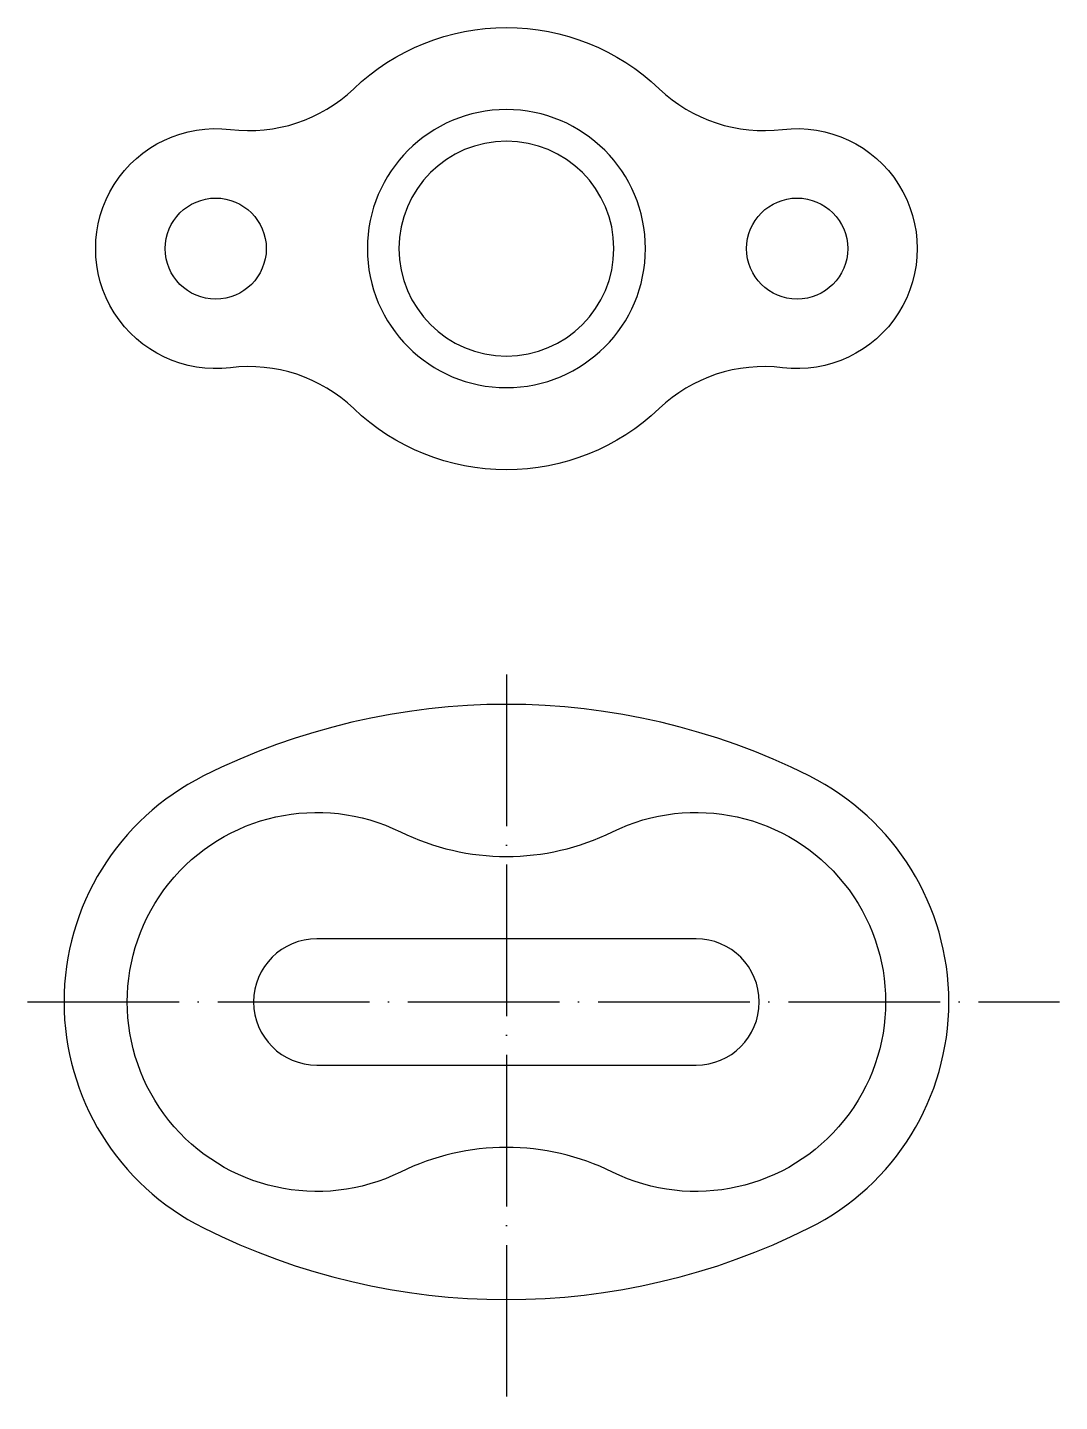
# Model space of a CAD drawing. Header units: millimetres. Extents: x 2899 to 3062, y 1830 to 2048.
import ezdxf

# ---------------------------------------------------------------- set-up
doc = ezdxf.new("R2010")
doc.units = ezdxf.units.MM
doc.linetypes.add('ACAD_ISO04W100', pattern=[30, 24, -3, 0, -3])
doc.layers.add('ejes', color=3, linetype='ACAD_ISO04W100')

msp = doc.modelspace()

# ---------------------------------------------------------------- linework, layer by layer
for points in [[(2950.59, 2038.22, -0.192883), (2974.75, 2047.91, -0.192883), (2998.92, 2038.22, 0.224886), (3018.43, 2031.76, -1.130841), (3018.43, 1994.05, 0.224886), (2998.92, 1987.59, -0.192883), (2974.75, 1977.91, -0.192883), (2950.59, 1987.59, 0.224886), (2931.08, 1994.05, -1.130841), (2931.08, 2031.76, 0.224886)], [(2974.75, 1990.91, 1), (2974.75, 2034.91, 1)], [(2974.75, 1995.91, 1), (2974.75, 2029.91, 1)], [(2926.84, 1857.91, 0.236391), (3022.66, 1857.91, 0.617611), (3022.66, 1929.45, 0.236391), (2926.84, 1929.45, 0.617611)], [(2957.99, 1920.6, 0.232514), (2991.52, 1920.6, -1.60591), (2991.52, 1866.76, 0.232514), (2957.99, 1866.76, -1.60591)], [(2944.75, 1883.68), (3004.75, 1883.68, 1), (3004.75, 1903.68), (2944.75, 1903.68, 1)]]:
    msp.add_lwpolyline(points, format="xyb", close=True)
for centre in [(2928.75, 2012.91), (3020.75, 2012.91)]:
    msp.add_circle(centre, 8)
at = {"layer": 'ejes'}
for p, q in [((2974.75, 1945.51), (2974.75, 1830.44)), ((2898.97, 1893.68), (3062.26, 1893.68))]:
    msp.add_line(p, q, dxfattribs=at)

doc.saveas('drawing.dxf')
